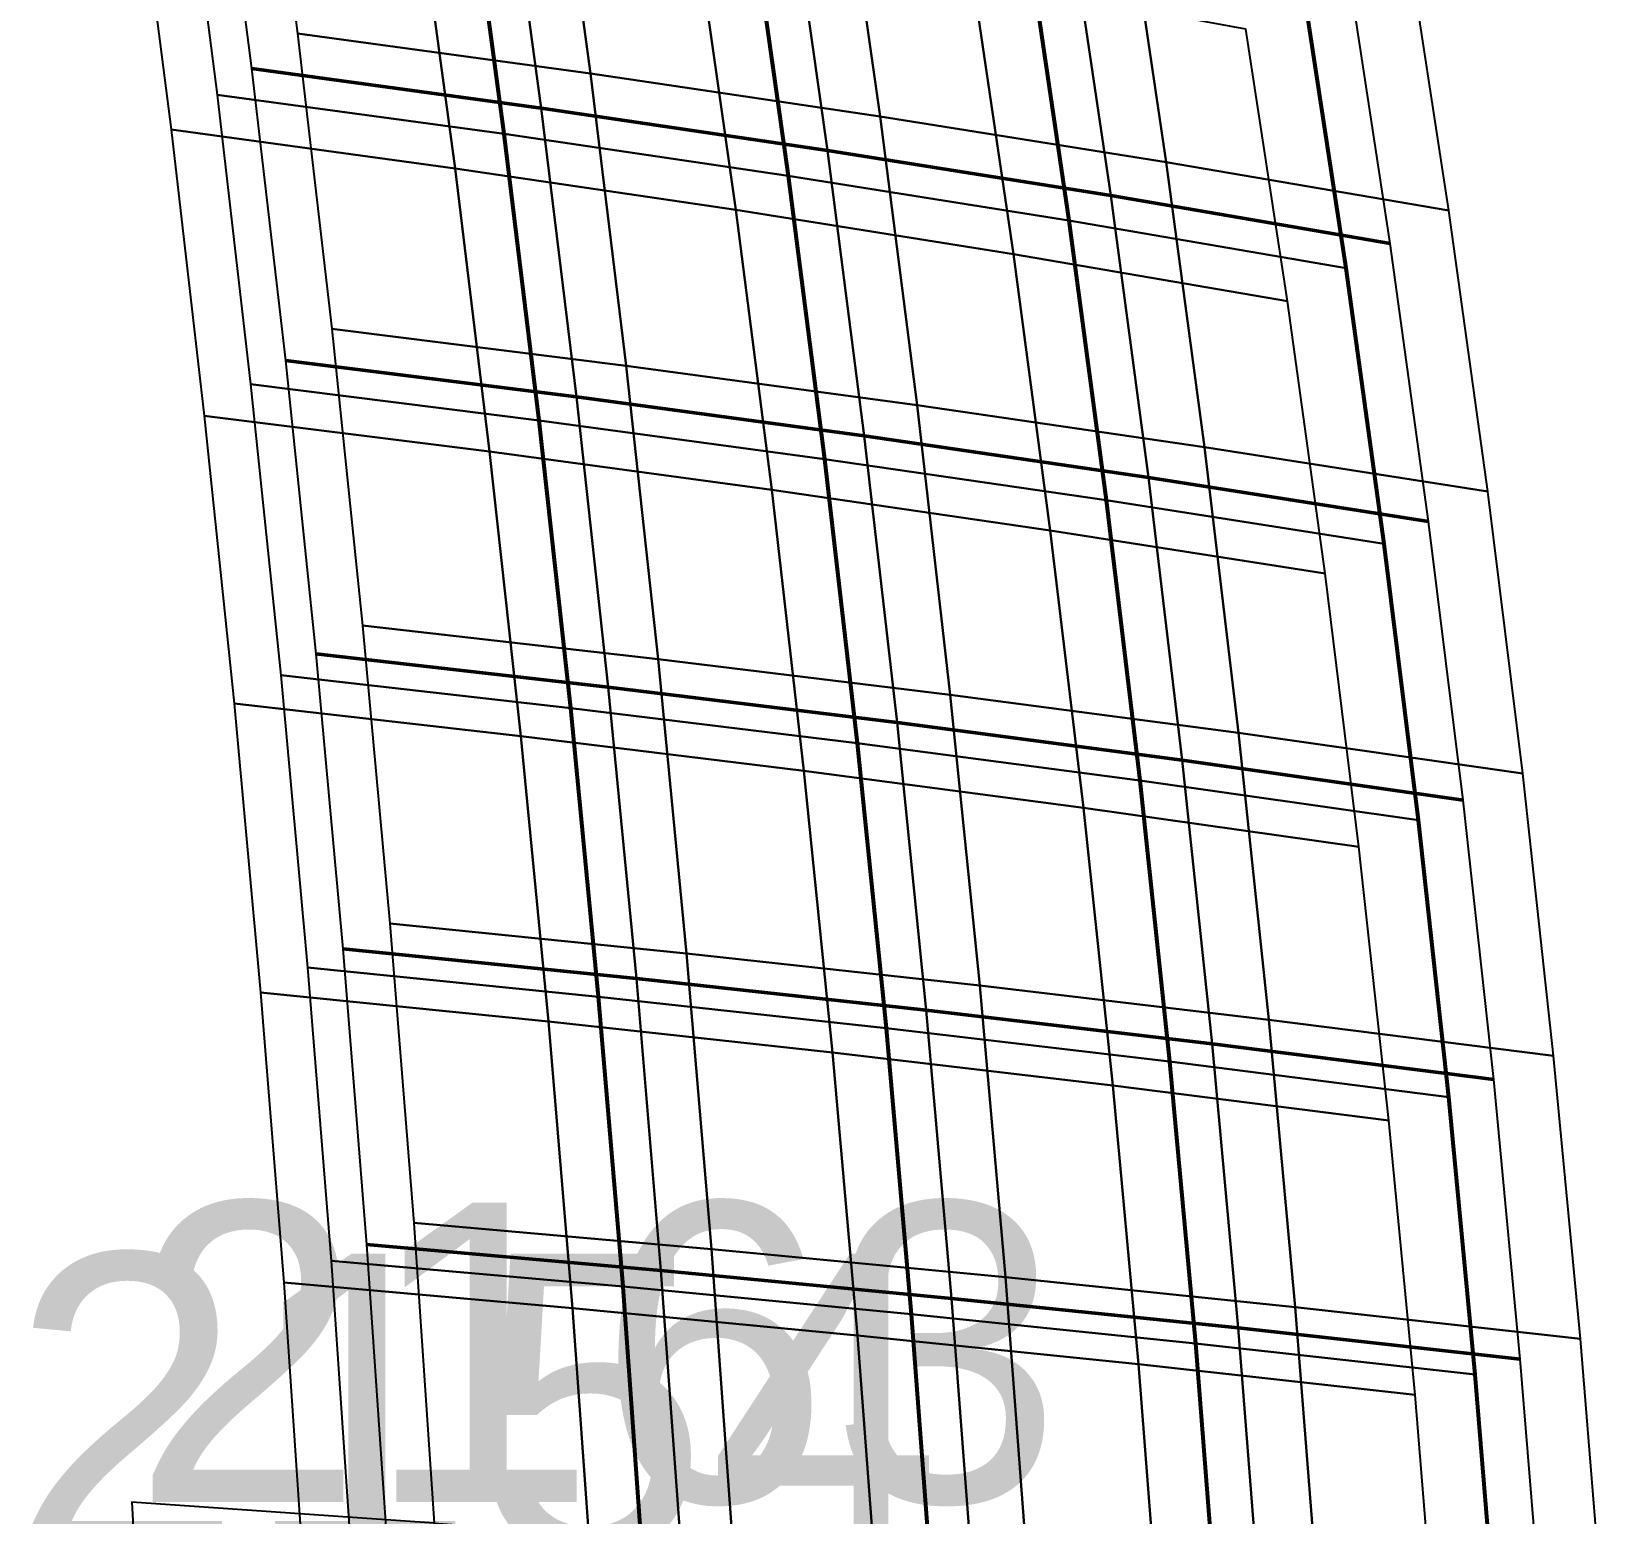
# Model space of a CAD drawing. Extents: x -18.4 to 19.4, y -18.4 to 18.4.
# Drawn here: x 12.96 to 18.21, y 5.58 to 10.52 of the extents above; entities that cross this region are included whole.
import ezdxf

# ---------------------------------------------------------------- set-up
doc = ezdxf.new("R2010")
doc.units = 0
doc.header["$MEASUREMENT"] = 0
doc.layers.add('Errors', color=7, linetype='CONTINUOUS')
doc.layers.add('TestBases', color=7, linetype='CONTINUOUS')
doc.layers.add('LowerTendons', color=4, linetype='CONTINUOUS', lineweight=53)
doc.layers.add('UpperTendons', color=160, linetype='CONTINUOUS', lineweight=50)
doc.styles.get("Standard").update_dxf_attribs({"font": 'arial.ttf', "width": 40, "oblique": 50})

msp = doc.modelspace()

# ---------------------------------------------------------------- linework, layer by layer
at = {"layer": 'LowerTendons'}
for p, q in [((14.5408, 10.1829, 30.6273), (14.4119, 11.1341, 30.356)), ((15.3556, 10.9835, 29.9454), (15.4892, 10.0427, 30.2057)), ((16.2889, 10.8229, 29.5075), (16.4263, 9.8934, 29.7566)), ((17.3515, 9.7349, 29.2799), (17.2109, 10.6524, 29.0426)), ((14.6577, 9.2269, 30.8736), (14.5408, 10.1829, 30.6273)), ((15.4892, 10.0427, 30.2057), (15.6103, 9.0978, 30.4419)), ((16.4263, 9.8934, 29.7566), (16.5509, 8.9604, 29.9823)), ((17.4788, 8.8148, 29.4949), (17.3515, 9.7349, 29.2799)), ((14.7627, 8.2666, 31.0948), (14.6577, 9.2269, 30.8736)), ((15.6103, 9.0978, 30.4419), (15.719, 8.1494, 30.6539)), ((16.5509, 8.9604, 29.9823), (16.6627, 8.0247, 30.1848)), ((17.5931, 7.8925, 29.6876), (17.4788, 8.8148, 29.4949)), ((14.856, 7.3025, 31.2911), (14.7627, 8.2666, 31.0948)), ((15.719, 8.1494, 30.6539), (15.8154, 7.1977, 30.8419)), ((16.6627, 8.0247, 30.1848), (16.7618, 7.0863, 30.3642)), ((17.6942, 6.9681, 29.8583), (17.5931, 7.8925, 29.6876)), ((14.9374, 6.3353, 31.4626), (14.856, 7.3025, 31.2911)), ((15.8154, 7.1977, 30.8419), (15.8997, 6.2433, 31.0062)), ((16.7618, 7.0863, 30.3642), (16.8483, 6.1456, 30.5209)), ((17.7824, 6.0422, 30.0073), (17.6942, 6.9681, 29.8583)), ((15.0071, 5.3652, 31.6095), (14.9374, 6.3353, 31.4626)), ((15.8997, 6.2433, 31.0062), (15.9717, 5.2866, 31.1466)), ((16.8483, 6.1456, 30.5209), (16.9222, 5.2032, 30.6549)), ((17.8579, 5.1149, 30.1345), (17.7824, 6.0422, 30.0073))]:
    msp.add_line(p, q, dxfattribs=at)
at = {"layer": 'TestBases'}
for points in [[(14.8283, 10.3842, 31.2329), (14.6969, 11.3543, 30.9563), (13.7247, 11.4976, 31.3472), (13.8505, 10.5178, 31.6345)], [(14.664, 10.2692, 30.8868), (14.5341, 11.2285, 30.6133), (13.5726, 11.3702, 30.9998), (13.6971, 10.4012, 31.284)], [(14.664, 10.2692, 30.8868), (14.5341, 11.2285, 30.6133), (13.5726, 11.3702, 30.9998), (13.6971, 10.4012, 31.284)], [(15.7955, 10.2413, 30.803), (15.6593, 11.2007, 30.5375), (14.6969, 11.3543, 30.9563), (14.8283, 10.3842, 31.2329)], [(14.5408, 10.1829, 30.6273), (14.4119, 11.1341, 30.356), (13.4586, 11.2747, 30.7393), (13.582, 10.3138, 31.0211)], [(14.5408, 10.1829, 30.6273), (14.4119, 11.1341, 30.356), (13.4586, 11.2747, 30.7393), (13.582, 10.3138, 31.0211)], [(15.6205, 10.1278, 30.4617), (15.4857, 11.0766, 30.1991), (14.5341, 11.2285, 30.6133), (14.664, 10.2692, 30.8868)], [(15.6205, 10.1278, 30.4617), (15.4857, 11.0766, 30.1991), (14.5341, 11.2285, 30.6133), (14.664, 10.2692, 30.8868)], [(16.7511, 10.089, 30.345), (16.611, 11.0369, 30.091), (15.6593, 11.2007, 30.5375), (15.7955, 10.2413, 30.803)], [(14.3765, 10.0678, 30.2812), (14.2491, 11.0083, 30.013), (13.3065, 11.1473, 30.392), (13.4285, 10.1973, 30.6706)], [(15.4892, 10.0427, 30.2057), (15.3556, 10.9835, 29.9454), (14.4119, 11.1341, 30.356), (14.5408, 10.1829, 30.6273)], [(15.4892, 10.0427, 30.2057), (15.3556, 10.9835, 29.9454), (14.4119, 11.1341, 30.356), (14.5408, 10.1829, 30.6273)], [(16.5655, 9.9772, 30.0088), (16.4269, 10.9146, 29.7576), (15.4857, 11.0766, 30.1991), (15.6205, 10.1278, 30.4617)], [(16.5655, 9.9772, 30.0088), (16.4269, 10.9146, 29.7576), (15.4857, 11.0766, 30.1991), (15.6205, 10.1278, 30.4617)], [(17.6946, 9.9274, 29.8589), (17.5512, 10.863, 29.6169), (16.611, 11.0369, 30.091), (16.7511, 10.089, 30.345)], [(15.3142, 9.9292, 29.8644), (15.1821, 10.8594, 29.607), (14.2491, 11.0083, 30.013), (14.3765, 10.0678, 30.2812)], [(16.4263, 9.8934, 29.7566), (16.2889, 10.8229, 29.5075), (15.3556, 10.9835, 29.9454), (15.4892, 10.0427, 30.2057)], [(16.4263, 9.8934, 29.7566), (16.2889, 10.8229, 29.5075), (15.3556, 10.9835, 29.9454), (15.4892, 10.0427, 30.2057)], [(17.4985, 9.8174, 29.5281), (17.3567, 10.7426, 29.2887), (16.4269, 10.9146, 29.7576), (16.5655, 9.9772, 30.0088)], [(17.4985, 9.8174, 29.5281), (17.3567, 10.7426, 29.2887), (16.4269, 10.9146, 29.7576), (16.5655, 9.9772, 30.0088)], [(16.2407, 9.7816, 29.4204), (16.1048, 10.7006, 29.1741), (15.1821, 10.8594, 29.607), (15.3142, 9.9292, 29.8644)], [(17.3515, 9.7349, 29.2799), (17.2109, 10.6524, 29.0426), (16.2889, 10.8229, 29.5075), (16.4263, 9.8934, 29.7566)], [(17.3515, 9.7349, 29.2799), (17.2109, 10.6524, 29.0426), (16.2889, 10.8229, 29.5075), (16.4263, 9.8934, 29.7566)], [(17.1554, 9.6249, 28.9491), (17.0164, 10.532, 28.7144), (16.1048, 10.7006, 29.1741), (16.2407, 9.7816, 29.4204)], [(13.9648, 9.5323, 31.8956), (14.9476, 9.4093, 31.484), (14.8283, 10.3842, 31.2329), (13.8505, 10.5178, 31.6345)], [(13.8101, 9.4266, 31.5422), (14.7819, 9.3051, 31.1352), (14.664, 10.2692, 30.8868), (13.6971, 10.4012, 31.284)], [(13.8101, 9.4266, 31.5422), (14.7819, 9.3051, 31.1352), (14.664, 10.2692, 30.8868), (13.6971, 10.4012, 31.284)], [(14.9476, 9.4093, 31.484), (15.919, 9.2777, 31.0438), (15.7955, 10.2413, 30.803), (14.8283, 10.3842, 31.2329)], [(13.694, 9.3474, 31.2771), (14.6577, 9.2269, 30.8736), (14.5408, 10.1829, 30.6273), (13.582, 10.3138, 31.0211)], [(13.694, 9.3474, 31.2771), (14.6577, 9.2269, 30.8736), (14.5408, 10.1829, 30.6273), (13.582, 10.3138, 31.0211)], [(14.7819, 9.3051, 31.1352), (15.7426, 9.1749, 30.6999), (15.6205, 10.1278, 30.4617), (14.664, 10.2692, 30.8868)], [(14.7819, 9.3051, 31.1352), (15.7426, 9.1749, 30.6999), (15.6205, 10.1278, 30.4617), (14.664, 10.2692, 30.8868)], [(15.919, 9.2777, 31.0438), (16.8782, 9.1376, 30.5752), (16.7511, 10.089, 30.345), (15.7955, 10.2413, 30.803)], [(13.5393, 9.2418, 30.9237), (14.4921, 9.1226, 30.5247), (14.3765, 10.0678, 30.2812), (13.4285, 10.1973, 30.6706)], [(14.6577, 9.2269, 30.8736), (15.6103, 9.0978, 30.4419), (15.4892, 10.0427, 30.2057), (14.5408, 10.1829, 30.6273)], [(14.6577, 9.2269, 30.8736), (15.6103, 9.0978, 30.4419), (15.4892, 10.0427, 30.2057), (14.5408, 10.1829, 30.6273)], [(15.7426, 9.1749, 30.6999), (16.6912, 9.0364, 30.2364), (16.5655, 9.9772, 30.0088), (15.6205, 10.1278, 30.4617)], [(15.7426, 9.1749, 30.6999), (16.6912, 9.0364, 30.2364), (16.5655, 9.9772, 30.0088), (15.6205, 10.1278, 30.4617)], [(17.8244, 8.9891, 30.0781), (17.6946, 9.9274, 29.8589), (16.7511, 10.089, 30.345), (16.8782, 9.1376, 30.5752)], [(14.4921, 9.1226, 30.5247), (15.4339, 8.995, 30.0979), (15.3142, 9.9292, 29.8644), (14.3765, 10.0678, 30.2812)], [(15.6103, 9.0978, 30.4419), (16.5509, 8.9604, 29.9823), (16.4263, 9.8934, 29.7566), (15.4892, 10.0427, 30.2057)], [(15.6103, 9.0978, 30.4419), (16.5509, 8.9604, 29.9823), (16.4263, 9.8934, 29.7566), (15.4892, 10.0427, 30.2057)], [(17.6269, 8.8895, 29.7448), (17.4985, 9.8174, 29.5281), (16.5655, 9.9772, 30.0088), (16.6912, 9.0364, 30.2364)], [(17.6269, 8.8895, 29.7448), (17.4985, 9.8174, 29.5281), (16.5655, 9.9772, 30.0088), (16.6912, 9.0364, 30.2364)], [(15.4339, 8.995, 30.0979), (16.3639, 8.8592, 29.6435), (16.2407, 9.7816, 29.4204), (15.3142, 9.9292, 29.8644)], [(17.4788, 8.8148, 29.4949), (17.3515, 9.7349, 29.2799), (16.4263, 9.8934, 29.7566), (16.5509, 8.9604, 29.9823)], [(17.4788, 8.8148, 29.4949), (17.3515, 9.7349, 29.2799), (16.4263, 9.8934, 29.7566), (16.5509, 8.9604, 29.9823)], [(17.2813, 8.7152, 29.1616), (17.1554, 9.6249, 28.9491), (16.2407, 9.7816, 29.4204), (16.3639, 8.8592, 29.6435)], [(15.0546, 8.4301, 31.7096), (14.9476, 9.4093, 31.484), (13.9648, 9.5323, 31.8956), (14.0676, 8.5418, 32.1301)], [(14.8878, 8.3367, 31.3583), (14.7819, 9.3051, 31.1352), (13.8101, 9.4266, 31.5422), (13.9117, 8.4471, 31.7741)], [(14.8878, 8.3367, 31.3583), (14.7819, 9.3051, 31.1352), (13.8101, 9.4266, 31.5422), (13.9117, 8.4471, 31.7741)], [(16.0298, 8.3105, 31.26), (15.919, 9.2777, 31.0438), (14.9476, 9.4093, 31.484), (15.0546, 8.4301, 31.7096)], [(14.7627, 8.2666, 31.0948), (14.6577, 9.2269, 30.8736), (13.694, 9.3474, 31.2771), (13.7948, 8.3761, 31.5071)], [(14.7627, 8.2666, 31.0948), (14.6577, 9.2269, 30.8736), (13.694, 9.3474, 31.2771), (13.7948, 8.3761, 31.5071)], [(15.8522, 8.2184, 30.9137), (15.7426, 9.1749, 30.6999), (14.7819, 9.3051, 31.1352), (14.8878, 8.3367, 31.3583)], [(15.8522, 8.2184, 30.9137), (15.7426, 9.1749, 30.6999), (14.7819, 9.3051, 31.1352), (14.8878, 8.3367, 31.3583)], [(14.5959, 8.1732, 30.7434), (14.4921, 9.1226, 30.5247), (13.5393, 9.2418, 30.9237), (13.6389, 8.2815, 31.1511)], [(16.9922, 8.1834, 30.7816), (16.8782, 9.1376, 30.5752), (15.919, 9.2777, 31.0438), (16.0298, 8.3105, 31.26)], [(15.719, 8.1494, 30.6539), (15.6103, 9.0978, 30.4419), (14.6577, 9.2269, 30.8736), (14.7627, 8.2666, 31.0948)], [(15.719, 8.1494, 30.6539), (15.6103, 9.0978, 30.4419), (14.6577, 9.2269, 30.8736), (14.7627, 8.2666, 31.0948)], [(16.8039, 8.0927, 30.4406), (16.6912, 9.0364, 30.2364), (15.7426, 9.1749, 30.6999), (15.8522, 8.2184, 30.9137)], [(16.8039, 8.0927, 30.4406), (16.6912, 9.0364, 30.2364), (15.7426, 9.1749, 30.6999), (15.8522, 8.2184, 30.9137)], [(17.941, 8.0485, 30.2746), (17.8244, 8.9891, 30.0781), (16.8782, 9.1376, 30.5752), (16.9922, 8.1834, 30.7816)], [(15.5414, 8.0573, 30.3075), (15.4339, 8.995, 30.0979), (14.4921, 9.1226, 30.5247), (14.5959, 8.1732, 30.7434)], [(16.6627, 8.0247, 30.1848), (16.5509, 8.9604, 29.9823), (15.6103, 9.0978, 30.4419), (15.719, 8.1494, 30.6539)], [(16.6627, 8.0247, 30.1848), (16.5509, 8.9604, 29.9823), (15.6103, 9.0978, 30.4419), (15.719, 8.1494, 30.6539)], [(17.7422, 7.9594, 29.9391), (17.6269, 8.8895, 29.7448), (16.6912, 9.0364, 30.2364), (16.8039, 8.0927, 30.4406)], [(17.7422, 7.9594, 29.9391), (17.6269, 8.8895, 29.7448), (16.6912, 9.0364, 30.2364), (16.8039, 8.0927, 30.4406)], [(16.4744, 7.934, 29.8437), (16.3639, 8.8592, 29.6435), (15.4339, 8.995, 30.0979), (15.5414, 8.0573, 30.3075)], [(17.5931, 7.8925, 29.6876), (17.4788, 8.8148, 29.4949), (16.5509, 8.9604, 29.9823), (16.6627, 8.0247, 30.1848)], [(17.5931, 7.8925, 29.6876), (17.4788, 8.8148, 29.4949), (16.5509, 8.9604, 29.9823), (16.6627, 8.0247, 30.1848)], [(17.3943, 7.8033, 29.3521), (17.2813, 8.7152, 29.1616), (16.3639, 8.8592, 29.6435), (16.4744, 7.934, 29.8437)], [(14.1587, 7.547, 32.3385), (15.1497, 7.4469, 31.9098), (15.0546, 8.4301, 31.7096), (14.0676, 8.5418, 32.1301)], [(14.0018, 7.4633, 31.9802), (14.9819, 7.3644, 31.5563), (14.8878, 8.3367, 31.3583), (13.9117, 8.4471, 31.7741)], [(14.0018, 7.4633, 31.9802), (14.9819, 7.3644, 31.5563), (14.8878, 8.3367, 31.3583), (13.9117, 8.4471, 31.7741)], [(15.1497, 7.4469, 31.9098), (16.1281, 7.3401, 31.4518), (16.0298, 8.3105, 31.26), (15.0546, 8.4301, 31.7096)], [(13.8842, 7.4006, 31.7114), (14.856, 7.3025, 31.2911), (14.7627, 8.2666, 31.0948), (13.7948, 8.3761, 31.5071)], [(13.8842, 7.4006, 31.7114), (14.856, 7.3025, 31.2911), (14.7627, 8.2666, 31.0948), (13.7948, 8.3761, 31.5071)], [(14.9819, 7.3644, 31.5563), (15.9494, 7.2587, 31.1033), (15.8522, 8.2184, 30.9137), (14.8878, 8.3367, 31.3583)], [(14.9819, 7.3644, 31.5563), (15.9494, 7.2587, 31.1033), (15.8522, 8.2184, 30.9137), (14.8878, 8.3367, 31.3583)], [(16.1281, 7.3401, 31.4518), (17.0932, 7.2264, 30.9646), (16.9922, 8.1834, 30.7816), (16.0298, 8.3105, 31.26)], [(13.7273, 7.317, 31.3531), (14.6881, 7.22, 30.9375), (14.5959, 8.1732, 30.7434), (13.6389, 8.2815, 31.1511)], [(14.856, 7.3025, 31.2911), (15.8154, 7.1977, 30.8419), (15.719, 8.1494, 30.6539), (14.7627, 8.2666, 31.0948)], [(14.856, 7.3025, 31.2911), (15.8154, 7.1977, 30.8419), (15.719, 8.1494, 30.6539), (14.7627, 8.2666, 31.0948)], [(15.9494, 7.2587, 31.1033), (16.9038, 7.1463, 30.6215), (16.8039, 8.0927, 30.4406), (15.8522, 8.2184, 30.9137)], [(15.9494, 7.2587, 31.1033), (16.9038, 7.1463, 30.6215), (16.8039, 8.0927, 30.4406), (15.8522, 8.2184, 30.9137)], [(14.6881, 7.22, 30.9375), (15.6367, 7.1164, 30.4934), (15.5414, 8.0573, 30.3075), (14.5959, 8.1732, 30.7434)], [(15.8154, 7.1977, 30.8419), (16.7618, 7.0863, 30.3642), (16.6627, 8.0247, 30.1848), (15.719, 8.1494, 30.6539)], [(15.8154, 7.1977, 30.8419), (16.7618, 7.0863, 30.3642), (16.6627, 8.0247, 30.1848), (15.719, 8.1494, 30.6539)], [(18.0441, 7.1059, 30.4487), (17.941, 8.0485, 30.2746), (16.9922, 8.1834, 30.7816), (17.0932, 7.2264, 30.9646)], [(17.8442, 7.0272, 30.1113), (17.7422, 7.9594, 29.9391), (16.8039, 8.0927, 30.4406), (16.9038, 7.1463, 30.6215)], [(17.8442, 7.0272, 30.1113), (17.7422, 7.9594, 29.9391), (16.8039, 8.0927, 30.4406), (16.9038, 7.1463, 30.6215)], [(15.6367, 7.1164, 30.4934), (16.5724, 7.0062, 30.0211), (16.4744, 7.934, 29.8437), (15.5414, 8.0573, 30.3075)], [(17.6942, 6.9681, 29.8583), (17.5931, 7.8925, 29.6876), (16.6627, 8.0247, 30.1848), (16.7618, 7.0863, 30.3642)], [(17.6942, 6.9681, 29.8583), (17.5931, 7.8925, 29.6876), (16.6627, 8.0247, 30.1848), (16.7618, 7.0863, 30.3642)], [(17.4943, 6.8894, 29.5209), (17.3943, 7.8033, 29.3521), (16.4744, 7.934, 29.8437), (16.5724, 7.0062, 30.0211)], [(15.2328, 6.4606, 32.0848), (15.1497, 7.4469, 31.9098), (14.1587, 7.547, 32.3385), (14.2386, 6.5483, 32.5206)], [(15.064, 6.389, 31.7292), (14.9819, 7.3644, 31.5563), (14.0018, 7.4633, 31.9802), (14.0808, 6.4758, 32.1603)], [(15.064, 6.389, 31.7292), (14.9819, 7.3644, 31.5563), (14.0018, 7.4633, 31.9802), (14.0808, 6.4758, 32.1603)], [(14.9374, 6.3353, 31.4626), (14.856, 7.3025, 31.2911), (13.8842, 7.4006, 31.7114), (13.9625, 6.4214, 31.89)], [(14.9374, 6.3353, 31.4626), (14.856, 7.3025, 31.2911), (13.8842, 7.4006, 31.7114), (13.9625, 6.4214, 31.89)], [(16.2141, 6.3668, 31.6193), (16.1281, 7.3401, 31.4518), (15.1497, 7.4469, 31.9098), (15.2328, 6.4606, 32.0848)], [(16.0344, 6.2963, 31.2689), (15.9494, 7.2587, 31.1033), (14.9819, 7.3644, 31.5563), (15.064, 6.389, 31.7292)], [(16.0344, 6.2963, 31.2689), (15.9494, 7.2587, 31.1033), (14.9819, 7.3644, 31.5563), (15.064, 6.389, 31.7292)], [(14.7686, 6.2637, 31.1071), (14.6881, 7.22, 30.9375), (13.7273, 7.317, 31.3531), (13.8047, 6.3488, 31.5297)], [(15.8997, 6.2433, 31.0062), (15.8154, 7.1977, 30.8419), (14.856, 7.3025, 31.2911), (14.9374, 6.3353, 31.4626)], [(15.8997, 6.2433, 31.0062), (15.8154, 7.1977, 30.8419), (14.856, 7.3025, 31.2911), (14.9374, 6.3353, 31.4626)], [(17.1814, 6.2672, 31.1244), (17.0932, 7.2264, 30.9646), (16.1281, 7.3401, 31.4518), (16.2141, 6.3668, 31.6193)], [(16.9911, 6.1977, 30.7795), (16.9038, 7.1463, 30.6215), (15.9494, 7.2587, 31.1033), (16.0344, 6.2963, 31.2689)], [(16.9911, 6.1977, 30.7795), (16.9038, 7.1463, 30.6215), (15.9494, 7.2587, 31.1033), (16.0344, 6.2963, 31.2689)], [(15.72, 6.1728, 30.6558), (15.6367, 7.1164, 30.4934), (14.6881, 7.22, 30.9375), (14.7686, 6.2637, 31.1071)], [(16.8483, 6.1456, 30.5209), (16.7618, 7.0863, 30.3642), (15.8154, 7.1977, 30.8419), (15.8997, 6.2433, 31.0062)], [(16.8483, 6.1456, 30.5209), (16.7618, 7.0863, 30.3642), (15.8154, 7.1977, 30.8419), (15.8997, 6.2433, 31.0062)], [(18.1341, 6.1617, 30.6006), (18.0441, 7.1059, 30.4487), (17.0932, 7.2264, 30.9646), (17.1814, 6.2672, 31.1244)], [(17.9331, 6.0934, 30.2616), (17.8442, 7.0272, 30.1113), (16.9038, 7.1463, 30.6215), (16.9911, 6.1977, 30.7795)], [(17.9331, 6.0934, 30.2616), (17.8442, 7.0272, 30.1113), (16.9038, 7.1463, 30.6215), (16.9911, 6.1977, 30.7795)], [(16.6579, 6.0762, 30.176), (16.5724, 7.0062, 30.0211), (15.6367, 7.1164, 30.4934), (15.72, 6.1728, 30.6558)], [(17.7824, 6.0422, 30.0073), (17.6942, 6.9681, 29.8583), (16.7618, 7.0863, 30.3642), (16.8483, 6.1456, 30.5209)], [(17.7824, 6.0422, 30.0073), (17.6942, 6.9681, 29.8583), (16.7618, 7.0863, 30.3642), (16.8483, 6.1456, 30.5209)], [(17.5815, 5.9739, 29.6682), (17.4943, 6.8894, 29.5209), (16.5724, 7.0062, 30.0211), (16.6579, 6.0762, 30.176)], [(14.3068, 5.5463, 32.6766), (15.3038, 5.4713, 32.2345), (15.2328, 6.4606, 32.0848), (14.2386, 6.5483, 32.5206)], [(14.1483, 5.4848, 32.3145), (15.1343, 5.4107, 31.8773), (15.064, 6.389, 31.7292), (14.0808, 6.4758, 32.1603)], [(14.1483, 5.4848, 32.3145), (15.1343, 5.4107, 31.8773), (15.064, 6.389, 31.7292), (14.0808, 6.4758, 32.1603)], [(15.3038, 5.4713, 32.2345), (16.2875, 5.3912, 31.7625), (16.2141, 6.3668, 31.6193), (15.2328, 6.4606, 32.0848)], [(14.0294, 5.4388, 32.043), (15.0071, 5.3652, 31.6095), (14.9374, 6.3353, 31.4626), (13.9625, 6.4214, 31.89)], [(14.0294, 5.4388, 32.043), (15.0071, 5.3652, 31.6095), (14.9374, 6.3353, 31.4626), (13.9625, 6.4214, 31.89)], [(15.1343, 5.4107, 31.8773), (16.107, 5.3314, 31.4106), (16.0344, 6.2963, 31.2689), (15.064, 6.389, 31.7292)], [(15.1343, 5.4107, 31.8773), (16.107, 5.3314, 31.4106), (16.0344, 6.2963, 31.2689), (15.064, 6.389, 31.7292)], [(16.2875, 5.3912, 31.7625), (17.2568, 5.3061, 31.2611), (17.1814, 6.2672, 31.1244), (16.2141, 6.3668, 31.6193)], [(13.8709, 5.3773, 31.6809), (14.8375, 5.3046, 31.2523), (14.7686, 6.2637, 31.1071), (13.8047, 6.3488, 31.5297)], [(15.0071, 5.3652, 31.6095), (15.9717, 5.2866, 31.1466), (15.8997, 6.2433, 31.0062), (14.9374, 6.3353, 31.4626)], [(15.0071, 5.3652, 31.6095), (15.9717, 5.2866, 31.1466), (15.8997, 6.2433, 31.0062), (14.9374, 6.3353, 31.4626)], [(14.8375, 5.3046, 31.2523), (15.7912, 5.2269, 30.7947), (15.72, 6.1728, 30.6558), (14.7686, 6.2637, 31.1071)], [(16.107, 5.3314, 31.4106), (17.0656, 5.2473, 30.9147), (16.9911, 6.1977, 30.7795), (16.0344, 6.2963, 31.2689)], [(16.107, 5.3314, 31.4106), (17.0656, 5.2473, 30.9147), (16.9911, 6.1977, 30.7795), (16.0344, 6.2963, 31.2689)], [(18.211, 5.216, 30.7304), (18.1341, 6.1617, 30.6006), (17.1814, 6.2672, 31.1244), (17.2568, 5.3061, 31.2611)], [(15.9717, 5.2866, 31.1466), (16.9222, 5.2032, 30.6549), (16.8483, 6.1456, 30.5209), (15.8997, 6.2433, 31.0062)], [(15.9717, 5.2866, 31.1466), (16.9222, 5.2032, 30.6549), (16.8483, 6.1456, 30.5209), (15.8997, 6.2433, 31.0062)], [(18.0092, 5.1582, 30.3899), (17.9331, 6.0934, 30.2616), (16.9911, 6.1977, 30.7795), (17.0656, 5.2473, 30.9147)], [(18.0092, 5.1582, 30.3899), (17.9331, 6.0934, 30.2616), (16.9911, 6.1977, 30.7795), (17.0656, 5.2473, 30.9147)], [(15.7912, 5.2269, 30.7947), (16.731, 5.1444, 30.3085), (16.6579, 6.0762, 30.176), (15.72, 6.1728, 30.6558)], [(17.8579, 5.1149, 30.1345), (17.7824, 6.0422, 30.0073), (16.8483, 6.1456, 30.5209), (16.9222, 5.2032, 30.6549)], [(17.8579, 5.1149, 30.1345), (17.7824, 6.0422, 30.0073), (16.8483, 6.1456, 30.5209), (16.9222, 5.2032, 30.6549)], [(17.6561, 5.0571, 29.794), (17.5815, 5.9739, 29.6682), (16.6579, 6.0762, 30.176), (16.731, 5.1444, 30.3085)], [(14.3637, 4.5416, 32.8065), (14.3068, 5.5463, 32.6766), (13.2973, 5.6162, 33.0884), (13.3515, 4.5993, 33.2233)]]:
    msp.add_3dface(points, dxfattribs=at)
at = {"layer": 'UpperTendons'}
for p, q in [((13.6971, 10.4012, 31.284), (14.664, 10.2692, 30.8868)), ((14.664, 10.2692, 30.8868), (15.6205, 10.1278, 30.4617)), ((15.6205, 10.1278, 30.4617), (16.5655, 9.9772, 30.0088)), ((16.5655, 9.9772, 30.0088), (17.4985, 9.8174, 29.5281)), ((14.7819, 9.3051, 31.1352), (13.8101, 9.4266, 31.5422)), ((15.7426, 9.1749, 30.6999), (14.7819, 9.3051, 31.1352)), ((16.6912, 9.0364, 30.2364), (15.7426, 9.1749, 30.6999)), ((17.6269, 8.8895, 29.7448), (16.6912, 9.0364, 30.2364)), ((13.9117, 8.4471, 31.7741), (14.8878, 8.3367, 31.3583)), ((14.8878, 8.3367, 31.3583), (15.8522, 8.2184, 30.9137)), ((15.8522, 8.2184, 30.9137), (16.8039, 8.0927, 30.4406)), ((16.8039, 8.0927, 30.4406), (17.7422, 7.9594, 29.9391)), ((14.9819, 7.3644, 31.5563), (14.0018, 7.4633, 31.9802)), ((15.9494, 7.2587, 31.1033), (14.9819, 7.3644, 31.5563)), ((16.9038, 7.1463, 30.6215), (15.9494, 7.2587, 31.1033)), ((17.8442, 7.0272, 30.1113), (16.9038, 7.1463, 30.6215)), ((14.0808, 6.4758, 32.1603), (15.064, 6.389, 31.7292)), ((15.064, 6.389, 31.7292), (16.0344, 6.2963, 31.2689)), ((16.0344, 6.2963, 31.2689), (16.9911, 6.1977, 30.7795)), ((16.9911, 6.1977, 30.7795), (17.9331, 6.0934, 30.2616))]:
    msp.add_line(p, q, dxfattribs=at)

# ---------------------------------------------------------------- texts
at = {"layer": 'Errors'}
for s, p in [('2163', (13.2973, 5.6162, 33.0884)), ('2154', (12.8921, 5.4451, 32.0802))]:
    msp.add_text(s, height=1, dxfattribs=at).set_placement(p)

doc.saveas('drawing.dxf')
